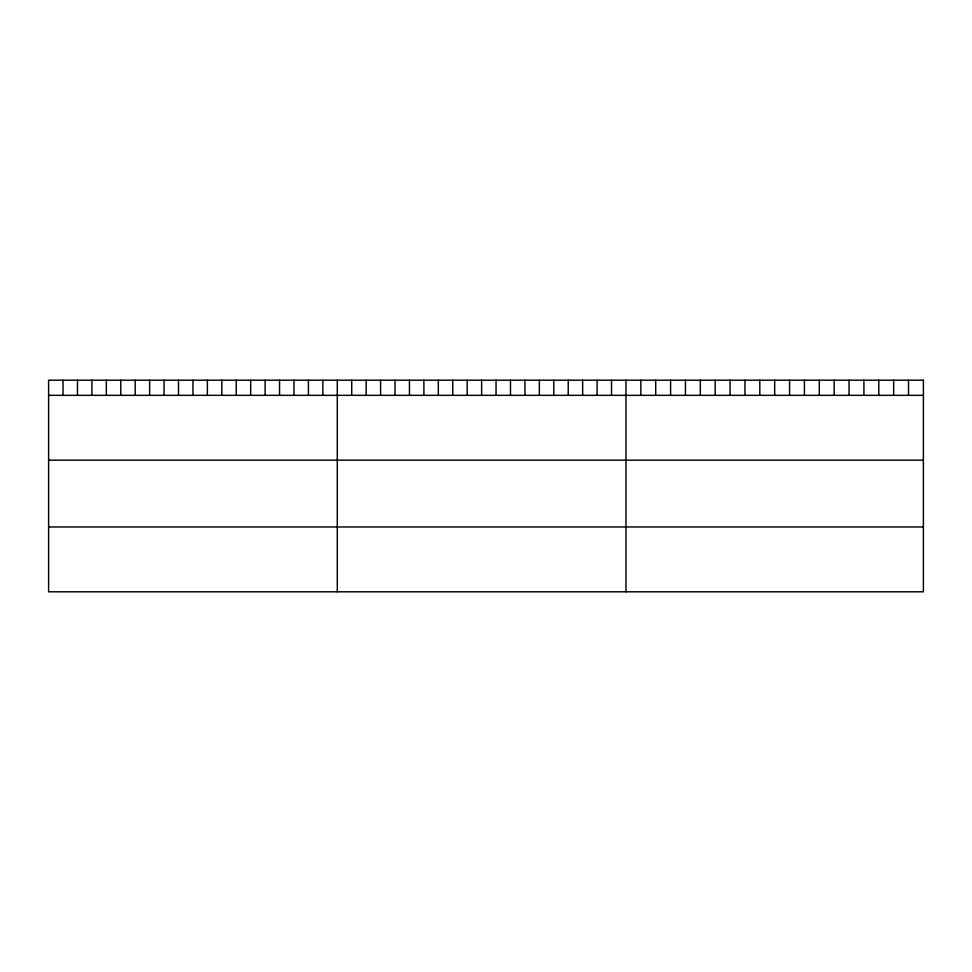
<?xml version="1.0" encoding="UTF-8"?>
<svg xmlns="http://www.w3.org/2000/svg" width="972" height="972" viewBox="0 0 972 972"><rect width="100%" height="100%" fill="white"/><g stroke="black" fill="none" stroke-linecap="round" stroke-linejoin="round"><path stroke-width="1.46" d="M48.6 395.337L923.4 395.337M48.6 460.169L923.4 460.169M48.6 526.97L923.4 526.97M908.528 380.198L908.528 395.337M893.657 380.198L893.657 395.337M878.785 380.198L878.785 395.337M863.914 380.198L863.914 395.337M849.042 380.198L849.042 395.337M834.17 380.198L834.17 395.337M819.299 380.198L819.299 395.337M804.427 380.198L804.427 395.337M789.556 380.198L789.556 395.337M774.684 380.198L774.684 395.337M759.812 380.198L759.812 395.337M744.941 380.198L744.941 395.337M730.069 380.198L730.069 395.337M715.198 380.198L715.198 395.337M700.326 380.198L700.326 395.337M685.454 380.198L685.454 395.337M670.583 380.198L670.583 395.337M655.711 380.198L655.711 395.337M640.84 380.198L640.84 395.337M625.968 380.198L625.968 591.802M611.534 380.198L611.534 395.337M597.1 380.198L597.1 395.337M582.665 380.198L582.665 395.337M568.231 380.198L568.231 395.337M553.797 380.198L553.797 395.337M539.363 380.198L539.363 395.337M524.929 380.198L524.929 395.337M510.494 380.198L510.494 395.337M496.06 380.198L496.06 395.337M481.626 380.198L481.626 395.337M467.192 380.198L467.192 395.337M452.758 380.198L452.758 395.337M438.323 380.198L438.323 395.337M423.889 380.198L423.889 395.337M409.455 380.198L409.455 395.337M395.021 380.198L395.021 395.337M380.587 380.198L380.587 395.337M366.152 380.198L366.152 395.337M351.718 380.198L351.718 395.337M337.284 380.198L337.284 591.802M322.85 380.198L322.85 395.337M308.416 380.198L308.416 395.337M293.981 380.198L293.981 395.337M279.547 380.198L279.547 395.337M265.113 380.198L265.113 395.337M250.679 380.198L250.679 395.337M236.245 380.198L236.245 395.337M221.81 380.198L221.81 395.337M207.376 380.198L207.376 395.337M192.942 380.198L192.942 395.337M178.508 380.198L178.508 395.337M164.074 380.198L164.074 395.337M149.639 380.198L149.639 395.337M135.205 380.198L135.205 395.337M120.771 380.198L120.771 395.337M106.337 380.198L106.337 395.337M91.903 380.198L91.903 395.337M77.468 380.198L77.468 395.337M63.034 380.198L63.034 395.337M923.4 380.198L48.6 380.198L48.6 591.802L923.4 591.802L923.4 380.198"/></g></svg>
